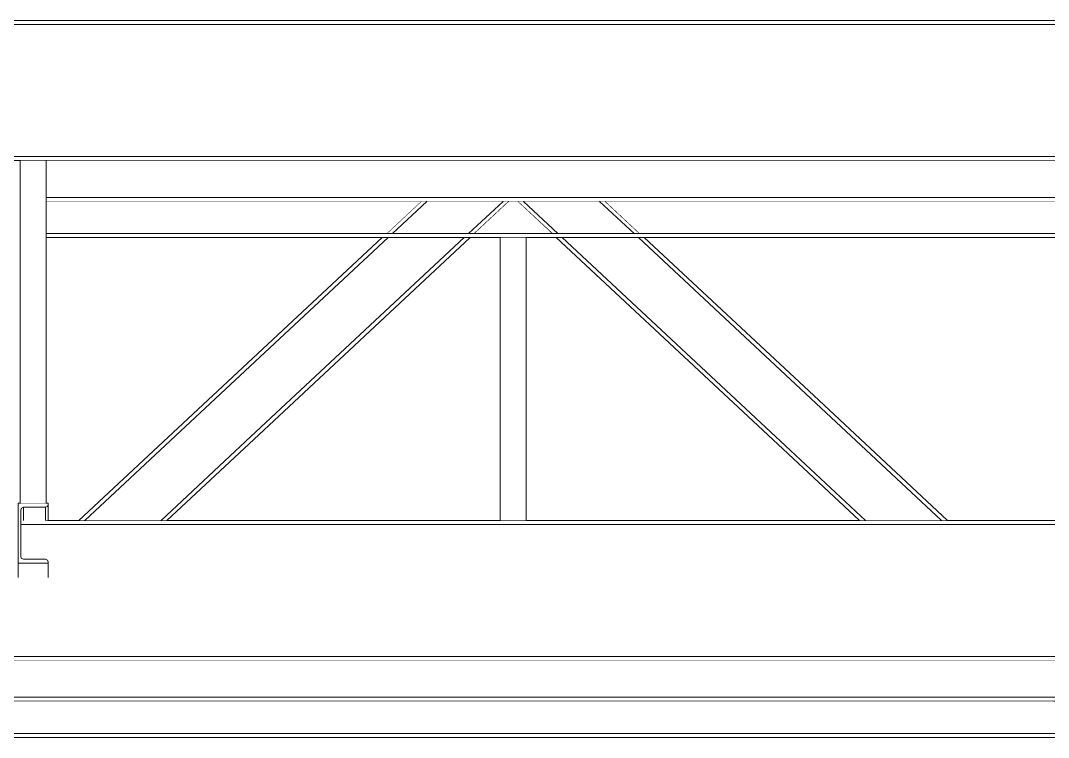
# Model space of a CAD drawing. Extents: x -3080 to 28500, y -1326 to 31609.
# Drawn here: x 9516.8 to 9773.8, y 28380.8 to 28560.1 of the extents above; entities that cross this region are included whole.
import ezdxf
from ezdxf.xclip import XClip

# ---------------------------------------------------------------- set-up
doc = ezdxf.new("R2010")
doc.units = 0
doc.header["$LTSCALE"] = 100
doc.header["$XCLIPFRAME"] = 2
doc.linetypes.add('188K-SM-07-F10-MECH-CR PIPE-Y2257103$0$X-S-FAB_SL ALL$0$Wipeout_Contour', pattern=[1, 0, -1])
for name, color, linetype in [('0-xref', 8, 'Continuous'), ('188K-SM-07-F10-MECH-CR PIPE-Y2257103$0$X-S-FAB_SL ALL$0$ASP_1', 1, 'Continuous'), ('188K-SM-07-F10-MECH-CR PIPE-Y2257103$0$X-S-FAB_SL ALL$0$Hattch', 7, 'Continuous'), ('188K-SM-07-F10-MECH-CR PIPE-Y2257103$0$X-S-FAB_SL ALL$0$S-TRUSS', 7, 'Continuous')]:
    doc.layers.add(name, color=color, linetype=linetype)

# ---------------------------------------------------------------- blocks, each defined once
blk = doc.blocks.new('188K-SM-07-F10-MECH-CR PIPE-Y2257103$0$X-S-FAB_SL ALL$0$剖面元素_907_3', base_point=(23061.26, -8263.06))
at = {"color": 254, "linetype": '188K-SM-07-F10-MECH-CR PIPE-Y2257103$0$X-S-FAB_SL ALL$0$Wipeout_Contour', "lineweight": 0, "ltscale": 266320.626757}
blk.add_wipeout([(32835.06, -6033.78), (32438.76, -6033.78), (32438.76, -6034.78), (32841.01, -6034.78), (32841.01, -6034.09), (32840.93, -6033.88), (32840.71, -6033.79), (32835.06, -6033.79)], dxfattribs=at).dxf.layer = '188K-SM-07-F10-MECH-CR PIPE-Y2257103$0$X-S-FAB_SL ALL$0$Hattch'
at = {"color": 254, "linetype": '188K-SM-07-F10-MECH-CR PIPE-Y2257103$0$X-S-FAB_SL ALL$0$Wipeout_Contour', "lineweight": 0, "ltscale": 267361.420499}
blk.add_wipeout([(32421.26, -6193.05), (32421.26, -6193.78), (33261.26, -6193.78), (33261.26, -6193.05), (33243.76, -6193.05), (33243.76, -6192.78), (32438.76, -6192.78), (32438.76, -6193.05)], dxfattribs=at).dxf.layer = '188K-SM-07-F10-MECH-CR PIPE-Y2257103$0$X-S-FAB_SL ALL$0$Hattch'
at = {"color": 254, "linetype": '188K-SM-07-F10-MECH-CR PIPE-Y2257103$0$X-S-FAB_SL ALL$0$Wipeout_Contour', "lineweight": 0, "ltscale": 801456.042261}
blk.add_wipeout([(32422.26, -6062.73), (32438.76, -6062.73), (32438.76, -6067.78), (33243.76, -6067.78), (33243.76, -6062.73), (33260.26, -6062.73), (33260.26, -6035.28), (33243.76, -6035.28), (33243.76, -6034.78), (32841.51, -6034.78), (32841.51, -6053.35), (32841.6, -6053.56), (32841.81, -6053.65), (32847.46, -6053.65), (32847.46, -6058.04), (32835.06, -6058.04), (32835.06, -6053.65), (32840.71, -6053.65), (32840.93, -6053.56), (32841.01, -6053.35), (32841.01, -6034.78), (32438.76, -6034.78), (32438.76, -6035.28), (32422.26, -6035.28)], dxfattribs=at).dxf.layer = '188K-SM-07-F10-MECH-CR PIPE-Y2257103$0$X-S-FAB_SL ALL$0$Hattch'
at = {"color": 254, "linetype": '188K-SM-07-F10-MECH-CR PIPE-Y2257103$0$X-S-FAB_SL ALL$0$Wipeout_Contour', "lineweight": 0, "ltscale": 1069299.477088433}
blk.add_wipeout([(32438.76, -6160.26), (32422.26, -6160.26), (32422.26, -6187.71), (32438.76, -6187.71), (32438.76, -6192.78), (33243.76, -6192.78), (33243.76, -6187.71), (33260.26, -6187.71), (33260.26, -6160.26), (33243.76, -6160.26), (33243.76, -6159.78), (33098.16, -6159.78), (33098.16, -6167.85), (33098.35, -6168.31), (33098.81, -6168.5), (33104.36, -6168.5), (33104.82, -6168.69), (33105.01, -6169.15), (33105.01, -6173.08), (33097.51, -6173.08), (33097.51, -6159.78), (32578.16, -6159.78), (32578.16, -6167.85), (32578.35, -6168.31), (32578.81, -6168.5), (32584.36, -6168.5), (32584.82, -6168.69), (32585.01, -6169.15), (32585.01, -6173.08), (32577.51, -6173.08), (32577.51, -6159.78), (32438.76, -6159.78)], dxfattribs=at).dxf.layer = '188K-SM-07-F10-MECH-CR PIPE-Y2257103$0$X-S-FAB_SL ALL$0$Hattch'
at = {"layer": '188K-SM-07-F10-MECH-CR PIPE-Y2257103$0$X-S-FAB_SL ALL$0$S-TRUSS', "color": 8, "lineweight": 0}
for p, q in [((32835.06, -6033.78), (32438.76, -6033.78)), ((32841.01, -6034.78), (32438.76, -6034.78)), ((32840.71, -6033.78), (32835.06, -6033.78)), ((32438.76, -6192.78), (33243.76, -6192.78)), ((32421.26, -6193.78), (33261.26, -6193.78))]:
    blk.add_line(p, q, dxfattribs=at)
at = {"color": 254, "linetype": '188K-SM-07-F10-MECH-CR PIPE-Y2257103$0$X-S-FAB_SL ALL$0$Wipeout_Contour', "lineweight": 0, "ltscale": 267177.908372}
blk.add_wipeout([(32438.76, -6068.07), (32429.26, -6068.07), (32429.26, -6068.78), (33253.26, -6068.78), (33253.26, -6068.07), (33243.76, -6068.07), (33243.76, -6067.78), (32438.76, -6067.78)], dxfattribs=at).dxf.layer = '188K-SM-07-F10-MECH-CR PIPE-Y2257103$0$X-S-FAB_SL ALL$0$Hattch'
at = {"color": 254, "linetype": '188K-SM-07-F10-MECH-CR PIPE-Y2257103$0$X-S-FAB_SL ALL$0$Wipeout_Contour', "lineweight": 0, "ltscale": 266277.99658}
blk.add_wipeout([(32578.16, -6159.78), (33097.51, -6159.78), (33097.51, -6158.78), (32584.51, -6158.78), (32584.36, -6158.84), (32578.81, -6158.84), (32578.35, -6159.03), (32578.16, -6159.49)], dxfattribs=at).dxf.layer = '188K-SM-07-F10-MECH-CR PIPE-Y2257103$0$X-S-FAB_SL ALL$0$Hattch'
at = {"layer": '188K-SM-07-F10-MECH-CR PIPE-Y2257103$0$X-S-FAB_SL ALL$0$S-TRUSS', "color": 8, "lineweight": 0}
for p, q in [((33243.76, -6067.78), (32438.76, -6067.78)), ((33109.84, -6068.78), (32572.69, -6068.78)), ((32584.51, -6158.78), (33097.51, -6158.78)), ((32578.16, -6159.78), (33097.51, -6159.78))]:
    blk.add_line(p, q, dxfattribs=at)
blk = doc.blocks.new('188K-SM-07-F10-MECH-CR PIPE-Y2257103$0$X-S-FAB_SL ALL$0$剖面元素_910_3', base_point=(23061.26, -8263.06))
at = {"color": 254, "linetype": '188K-SM-07-F10-MECH-CR PIPE-Y2257103$0$X-S-FAB_SL ALL$0$Wipeout_Contour', "lineweight": 0, "ltscale": 133592.636691}
blk.add_wipeout([(32584.51, -6068.78), (32584.51, -6078.02), (33098.01, -6078.02), (33098.01, -6068.78)], dxfattribs=at).dxf.layer = '188K-SM-07-F10-MECH-CR PIPE-Y2257103$0$X-S-FAB_SL ALL$0$Hattch'
at = {"color": 254, "linetype": '188K-SM-07-F10-MECH-CR PIPE-Y2257103$0$X-S-FAB_SL ALL$0$Wipeout_Contour', "lineweight": 0, "ltscale": 267376.375375}
blk.add_wipeout([(32421.26, -6203.12), (32421.26, -6204.02), (33261.26, -6204.02), (33261.26, -6203.12), (33243.76, -6203.12), (33243.76, -6203.02), (32438.76, -6203.02), (32438.76, -6203.12)], dxfattribs=at).dxf.layer = '188K-SM-07-F10-MECH-CR PIPE-Y2257103$0$X-S-FAB_SL ALL$0$Hattch'
at = {"color": 254, "linetype": '188K-SM-07-F10-MECH-CR PIPE-Y2257103$0$X-S-FAB_SL ALL$0$Wipeout_Contour', "lineweight": 0, "ltscale": 133596.361005}
blk.add_wipeout([(32584.51, -6078.02), (32584.51, -6079.02), (33098.01, -6079.02), (33098.01, -6078.02)], dxfattribs=at).dxf.layer = '188K-SM-07-F10-MECH-CR PIPE-Y2257103$0$X-S-FAB_SL ALL$0$Hattch'
at = {"color": 254, "linetype": '188K-SM-07-F10-MECH-CR PIPE-Y2257103$0$X-S-FAB_SL ALL$0$Wipeout_Contour', "lineweight": 0, "ltscale": 133684.669679}
blk.add_wipeout([(32438.76, -6193.78), (32438.76, -6203.02), (33243.76, -6203.02), (33243.76, -6193.78)], dxfattribs=at).dxf.layer = '188K-SM-07-F10-MECH-CR PIPE-Y2257103$0$X-S-FAB_SL ALL$0$Hattch'
at = {"layer": '188K-SM-07-F10-MECH-CR PIPE-Y2257103$0$X-S-FAB_SL ALL$0$S-TRUSS', "color": 8, "lineweight": 0}
for p, q in [((33098.01, -6078.02), (32584.51, -6078.02)), ((33098.01, -6079.02), (32584.51, -6079.02)), ((32438.76, -6203.02), (33243.76, -6203.02)), ((32421.26, -6204.02), (33261.26, -6204.02))]:
    blk.add_line(p, q, dxfattribs=at)
blk = doc.blocks.new('188K-SM-07-F10-MECH-CR PIPE-Y2257103$0$X-S-FAB_SL ALL$0$剖面元素_1525_3', base_point=(23061.26, -8263.06))
at = {"color": 254, "linetype": '188K-SM-07-F10-MECH-CR PIPE-Y2257103$0$X-S-FAB_SL ALL$0$Wipeout_Contour', "lineweight": 0, "ltscale": 132621.326094}
blk.add_wipeout([(32578.81, -6155.49), (32578.35, -6155.68), (32578.35, -6159.03), (32578.81, -6158.84)], dxfattribs=at).dxf.layer = '188K-SM-07-F10-MECH-CR PIPE-Y2257103$0$X-S-FAB_SL ALL$0$Hattch'
at = {"color": 254, "linetype": '188K-SM-07-F10-MECH-CR PIPE-Y2257103$0$X-S-FAB_SL ALL$0$Wipeout_Contour', "lineweight": 0, "ltscale": 132645.99655}
blk.add_wipeout([(32584.82, -6155.3), (32584.82, -6158.78), (32585.01, -6158.78), (32585.01, -6154.84)], dxfattribs=at).dxf.layer = '188K-SM-07-F10-MECH-CR PIPE-Y2257103$0$X-S-FAB_SL ALL$0$Hattch'
at = {"color": 254, "linetype": '188K-SM-07-F10-MECH-CR PIPE-Y2257103$0$X-S-FAB_SL ALL$0$Wipeout_Contour', "lineweight": 0, "ltscale": 132642.292097}
blk.add_wipeout([(32585.01, -6169.5), (32577.51, -6169.5), (32577.51, -6173.08), (32585.01, -6173.08)], dxfattribs=at).dxf.layer = '188K-SM-07-F10-MECH-CR PIPE-Y2257103$0$X-S-FAB_SL ALL$0$Hattch'
at = {"layer": '188K-SM-07-F10-MECH-CR PIPE-Y2257103$0$X-S-FAB_SL ALL$0$S-TRUSS', "color": 8, "lineweight": 0}
for p, q in [((32577.51, -6169.5), (32577.51, -6173.08)), ((32585.01, -6169.5), (32585.01, -6173.08))]:
    blk.add_line(p, q, dxfattribs=at)
at = {"layer": '188K-SM-07-F10-MECH-CR PIPE-Y2257103$0$X-S-FAB_SL ALL$0$S-TRUSS', "color": 2, "lineweight": 0}
blk.add_line((32585.01, -6169.5), (32577.51, -6169.5), dxfattribs=at)
at = {"layer": '188K-SM-07-F10-MECH-CR PIPE-Y2257103$0$X-S-FAB_SL ALL$0$S-TRUSS', "color": 2, "lineweight": 0, "flags": 128}
for points in [[(32578.35, -6168.31), (32578.81, -6168.5), (32584.36, -6168.5), (32584.82, -6168.69)], [(32584.82, -6168.69), (32585.01, -6169.15), (32585.01, -6169.5)]]:
    blk.add_lwpolyline(points, dxfattribs=at)
at = {"color": 254, "linetype": '188K-SM-07-F10-MECH-CR PIPE-Y2257103$0$X-S-FAB_SL ALL$0$Wipeout_Contour', "lineweight": 0, "ltscale": 132620.290276}
blk.add_wipeout([(32578.16, -6156.14), (32578.16, -6159.49), (32578.35, -6159.03), (32578.35, -6155.68)], dxfattribs=at).dxf.layer = '188K-SM-07-F10-MECH-CR PIPE-Y2257103$0$X-S-FAB_SL ALL$0$Hattch'
at = {"color": 254, "linetype": '188K-SM-07-F10-MECH-CR PIPE-Y2257103$0$X-S-FAB_SL ALL$0$Wipeout_Contour', "lineweight": 0, "ltscale": 165806.543259}
blk.add_wipeout([(32584.36, -6155.49), (32584.36, -6158.84), (32584.51, -6158.78), (32584.82, -6158.78), (32584.82, -6155.3)], dxfattribs=at).dxf.layer = '188K-SM-07-F10-MECH-CR PIPE-Y2257103$0$X-S-FAB_SL ALL$0$Hattch'
at = {"layer": '188K-SM-07-F10-MECH-CR PIPE-Y2257103$0$X-S-FAB_SL ALL$0$S-TRUSS', "color": 2, "lineweight": 0}
blk.add_line((32577.51, -6154.49), (32577.51, -6169.5), dxfattribs=at)
at = {"color": 254, "linetype": '188K-SM-07-F10-MECH-CR PIPE-Y2257103$0$X-S-FAB_SL ALL$0$Wipeout_Contour', "lineweight": 0, "ltscale": 132633.065574}
blk.add_wipeout([(32578.81, -6155.49), (32578.81, -6158.84), (32584.36, -6158.84), (32584.36, -6155.49)], dxfattribs=at).dxf.layer = '188K-SM-07-F10-MECH-CR PIPE-Y2257103$0$X-S-FAB_SL ALL$0$Hattch'
at = {"layer": '188K-SM-07-F10-MECH-CR PIPE-Y2257103$0$X-S-FAB_SL ALL$0$S-TRUSS', "color": 2, "lineweight": 0}
blk.add_line((32585.01, -6154.49), (32577.51, -6154.49), dxfattribs=at)
at = {"layer": '188K-SM-07-F10-MECH-CR PIPE-Y2257103$0$X-S-FAB_SL ALL$0$S-TRUSS', "color": 8, "lineweight": 0}
for p, q in [((32578.81, -6155.49), (32578.81, -6158.84)), ((32584.36, -6155.49), (32584.36, -6158.84)), ((32585.01, -6154.84), (32585.01, -6158.78))]:
    blk.add_line(p, q, dxfattribs=at)
at = {"layer": '188K-SM-07-F10-MECH-CR PIPE-Y2257103$0$X-S-FAB_SL ALL$0$S-TRUSS', "color": 2, "lineweight": 0, "flags": 128}
for points in [[(32585.01, -6154.49), (32585.01, -6154.84), (32584.82, -6155.3)], [(32578.35, -6155.68), (32578.16, -6156.14), (32578.16, -6167.85), (32578.35, -6168.31)], [(32584.82, -6155.3), (32584.36, -6155.49), (32578.81, -6155.49), (32578.35, -6155.68)]]:
    blk.add_lwpolyline(points, dxfattribs=at)
blk = doc.blocks.new('188K-SM-07-F10-MECH-CR PIPE-Y2257103$0$X-S-FAB_SL ALL$0$剖面元素_1696_3', base_point=(23061.26, -8263.06))
at = {"color": 254, "linetype": '188K-SM-07-F10-MECH-CR PIPE-Y2257103$0$X-S-FAB_SL ALL$0$Wipeout_Contour', "lineweight": 0, "ltscale": 133153.687086}
blk.add_wipeout([(32722.86, -6079.02), (32731.48, -6087.06), (32732.95, -6087.06), (32724.32, -6079.02)], dxfattribs=at).dxf.layer = '188K-SM-07-F10-MECH-CR PIPE-Y2257103$0$X-S-FAB_SL ALL$0$Hattch'
at = {"color": 254, "linetype": '188K-SM-07-F10-MECH-CR PIPE-Y2257103$0$X-S-FAB_SL ALL$0$Wipeout_Contour', "lineweight": 0, "ltscale": 132857.310732}
blk.add_wipeout([(32626.15, -6127.58), (32626.83, -6128.31), (32669.97, -6088.06), (32668.51, -6088.06)], dxfattribs=at).dxf.layer = '188K-SM-07-F10-MECH-CR PIPE-Y2257103$0$X-S-FAB_SL ALL$0$Hattch'
at = {"color": 254, "linetype": '188K-SM-07-F10-MECH-CR PIPE-Y2257103$0$X-S-FAB_SL ALL$0$Wipeout_Contour', "lineweight": 0, "ltscale": 132944.167381}
blk.add_wipeout([(32678.2, -6079.02), (32669.58, -6087.06), (32671.05, -6087.06), (32679.67, -6079.02)], dxfattribs=at).dxf.layer = '188K-SM-07-F10-MECH-CR PIPE-Y2257103$0$X-S-FAB_SL ALL$0$Hattch'
at = {"color": 254, "linetype": '188K-SM-07-F10-MECH-CR PIPE-Y2257103$0$X-S-FAB_SL ALL$0$Wipeout_Contour', "lineweight": 0, "ltscale": 133277.186334}
blk.add_wipeout([(32732.55, -6088.06), (32775.7, -6128.31), (32776.38, -6127.58), (32734.02, -6088.06)], dxfattribs=at).dxf.layer = '188K-SM-07-F10-MECH-CR PIPE-Y2257103$0$X-S-FAB_SL ALL$0$Hattch'
at = {"color": 254, "linetype": '188K-SM-07-F10-MECH-CR PIPE-Y2257103$0$X-S-FAB_SL ALL$0$Wipeout_Contour', "lineweight": 0, "ltscale": 133113.330988}
blk.add_wipeout([(32703.8, -6079.02), (32712.42, -6087.06), (32731.48, -6087.06), (32722.86, -6079.02)], dxfattribs=at).dxf.layer = '188K-SM-07-F10-MECH-CR PIPE-Y2257103$0$X-S-FAB_SL ALL$0$Hattch'
at = {"color": 254, "linetype": '188K-SM-07-F10-MECH-CR PIPE-Y2257103$0$X-S-FAB_SL ALL$0$Wipeout_Contour', "lineweight": 0, "ltscale": 132888.875679}
blk.add_wipeout([(32626.83, -6128.31), (32635.7, -6137.82), (32689.03, -6088.06), (32669.97, -6088.06)], dxfattribs=at).dxf.layer = '188K-SM-07-F10-MECH-CR PIPE-Y2257103$0$X-S-FAB_SL ALL$0$Hattch'
at = {"color": 254, "linetype": '188K-SM-07-F10-MECH-CR PIPE-Y2257103$0$X-S-FAB_SL ALL$0$Wipeout_Contour', "lineweight": 0, "ltscale": 132984.522312}
blk.add_wipeout([(32679.67, -6079.02), (32671.05, -6087.06), (32690.1, -6087.06), (32698.73, -6079.02)], dxfattribs=at).dxf.layer = '188K-SM-07-F10-MECH-CR PIPE-Y2257103$0$X-S-FAB_SL ALL$0$Hattch'
at = {"color": 254, "linetype": '188K-SM-07-F10-MECH-CR PIPE-Y2257103$0$X-S-FAB_SL ALL$0$Wipeout_Contour', "lineweight": 0, "ltscale": 133249.329787}
blk.add_wipeout([(32713.5, -6088.06), (32766.83, -6137.82), (32775.7, -6128.31), (32732.55, -6088.06)], dxfattribs=at).dxf.layer = '188K-SM-07-F10-MECH-CR PIPE-Y2257103$0$X-S-FAB_SL ALL$0$Hattch'
at = {"color": 254, "linetype": '188K-SM-07-F10-MECH-CR PIPE-Y2257103$0$X-S-FAB_SL ALL$0$Wipeout_Contour', "lineweight": 0, "ltscale": 132734.351242}
blk.add_wipeout([(32626.15, -6127.58), (32592.7, -6158.78), (32594.17, -6158.78), (32626.83, -6128.31)], dxfattribs=at).dxf.layer = '188K-SM-07-F10-MECH-CR PIPE-Y2257103$0$X-S-FAB_SL ALL$0$Hattch'
at = {"color": 254, "linetype": '188K-SM-07-F10-MECH-CR PIPE-Y2257103$0$X-S-FAB_SL ALL$0$Wipeout_Contour', "lineweight": 0, "ltscale": 133072.974724}
blk.add_wipeout([(32703.8, -6079.02), (32702.33, -6079.02), (32710.96, -6087.06), (32712.42, -6087.06)], dxfattribs=at).dxf.layer = '188K-SM-07-F10-MECH-CR PIPE-Y2257103$0$X-S-FAB_SL ALL$0$Hattch'
at = {"color": 254, "linetype": '188K-SM-07-F10-MECH-CR PIPE-Y2257103$0$X-S-FAB_SL ALL$0$Wipeout_Contour', "lineweight": 0, "ltscale": 132920.214374}
blk.add_wipeout([(32635.7, -6137.82), (32636.38, -6138.55), (32690.5, -6088.06), (32689.03, -6088.06)], dxfattribs=at).dxf.layer = '188K-SM-07-F10-MECH-CR PIPE-Y2257103$0$X-S-FAB_SL ALL$0$Hattch'
at = {"color": 254, "linetype": '188K-SM-07-F10-MECH-CR PIPE-Y2257103$0$X-S-FAB_SL ALL$0$Wipeout_Contour', "lineweight": 0, "ltscale": 133452.245835}
blk.add_wipeout([(32775.7, -6128.31), (32808.36, -6158.78), (32809.83, -6158.78), (32776.38, -6127.58)], dxfattribs=at).dxf.layer = '188K-SM-07-F10-MECH-CR PIPE-Y2257103$0$X-S-FAB_SL ALL$0$Hattch'
at = {"layer": '188K-SM-07-F10-MECH-CR PIPE-Y2257103$0$X-S-FAB_SL ALL$0$S-TRUSS', "color": 8, "lineweight": 0}
for p, q in [((32678.2, -6079.02), (32669.58, -6087.06)), ((32679.67, -6079.02), (32671.05, -6087.06))]:
    blk.add_line(p, q, dxfattribs=at)
at = {"color": 254, "linetype": '188K-SM-07-F10-MECH-CR PIPE-Y2257103$0$X-S-FAB_SL ALL$0$Wipeout_Contour', "lineweight": 0, "ltscale": 133024.87706}
blk.add_wipeout([(32698.73, -6079.02), (32690.1, -6087.06), (32691.57, -6087.06), (32700.19, -6079.02)], dxfattribs=at).dxf.layer = '188K-SM-07-F10-MECH-CR PIPE-Y2257103$0$X-S-FAB_SL ALL$0$Hattch'
at = {"color": 254, "linetype": '188K-SM-07-F10-MECH-CR PIPE-Y2257103$0$X-S-FAB_SL ALL$0$Wipeout_Contour', "lineweight": 0, "ltscale": 133221.827841}
blk.add_wipeout([(32712.03, -6088.06), (32766.15, -6138.55), (32766.83, -6137.82), (32713.5, -6088.06)], dxfattribs=at).dxf.layer = '188K-SM-07-F10-MECH-CR PIPE-Y2257103$0$X-S-FAB_SL ALL$0$Hattch'
at = {"color": 254, "linetype": '188K-SM-07-F10-MECH-CR PIPE-Y2257103$0$X-S-FAB_SL ALL$0$Wipeout_Contour', "lineweight": 0, "ltscale": 132765.629873}
blk.add_wipeout([(32626.83, -6128.31), (32594.17, -6158.78), (32613.22, -6158.78), (32635.7, -6137.82)], dxfattribs=at).dxf.layer = '188K-SM-07-F10-MECH-CR PIPE-Y2257103$0$X-S-FAB_SL ALL$0$Hattch'
at = {"layer": '188K-SM-07-F10-MECH-CR PIPE-Y2257103$0$X-S-FAB_SL ALL$0$S-TRUSS', "color": 8, "lineweight": 0}
for p, q in [((32698.73, -6079.02), (32690.1, -6087.06)), ((32700.19, -6079.02), (32691.57, -6087.06)), ((32710.96, -6087.06), (32702.33, -6079.02)), ((32712.42, -6087.06), (32703.8, -6079.02)), ((32731.48, -6087.06), (32722.86, -6079.02)), ((32732.95, -6087.06), (32724.32, -6079.02)), ((32668.51, -6088.06), (32626.15, -6127.58)), ((32669.97, -6088.06), (32626.83, -6128.31))]:
    blk.add_line(p, q, dxfattribs=at)
at = {"color": 254, "linetype": '188K-SM-07-F10-MECH-CR PIPE-Y2257103$0$X-S-FAB_SL ALL$0$Wipeout_Contour', "lineweight": 0, "ltscale": 133424.842492}
blk.add_wipeout([(32775.7, -6128.31), (32766.83, -6137.82), (32789.3, -6158.78), (32808.36, -6158.78)], dxfattribs=at).dxf.layer = '188K-SM-07-F10-MECH-CR PIPE-Y2257103$0$X-S-FAB_SL ALL$0$Hattch'
at = {"color": 254, "linetype": '188K-SM-07-F10-MECH-CR PIPE-Y2257103$0$X-S-FAB_SL ALL$0$Wipeout_Contour', "lineweight": 0, "ltscale": 132797.230102}
blk.add_wipeout([(32635.7, -6137.82), (32613.22, -6158.78), (32614.69, -6158.78), (32636.38, -6138.55)], dxfattribs=at).dxf.layer = '188K-SM-07-F10-MECH-CR PIPE-Y2257103$0$X-S-FAB_SL ALL$0$Hattch'
at = {"layer": '188K-SM-07-F10-MECH-CR PIPE-Y2257103$0$X-S-FAB_SL ALL$0$S-TRUSS', "color": 8, "lineweight": 0}
for p, q in [((32689.03, -6088.06), (32635.7, -6137.82)), ((32690.5, -6088.06), (32636.38, -6138.55)), ((32775.7, -6128.31), (32732.55, -6088.06)), ((32776.38, -6127.58), (32734.02, -6088.06)), ((32626.15, -6127.58), (32592.7, -6158.78)), ((32626.83, -6128.31), (32594.17, -6158.78)), ((32635.7, -6137.82), (32613.22, -6158.78)), ((32636.38, -6138.55), (32614.69, -6158.78))]:
    blk.add_line(p, q, dxfattribs=at)
at = {"color": 254, "linetype": '188K-SM-07-F10-MECH-CR PIPE-Y2257103$0$X-S-FAB_SL ALL$0$Wipeout_Contour', "lineweight": 0, "ltscale": 133396.908526}
blk.add_wipeout([(32766.83, -6137.82), (32766.15, -6138.55), (32787.84, -6158.78), (32789.3, -6158.78)], dxfattribs=at).dxf.layer = '188K-SM-07-F10-MECH-CR PIPE-Y2257103$0$X-S-FAB_SL ALL$0$Hattch'
at = {"layer": '188K-SM-07-F10-MECH-CR PIPE-Y2257103$0$X-S-FAB_SL ALL$0$S-TRUSS', "color": 8, "lineweight": 0}
for p, q in [((32766.15, -6138.55), (32712.03, -6088.06)), ((32766.83, -6137.82), (32713.5, -6088.06)), ((32808.36, -6158.78), (32775.7, -6128.31)), ((32809.83, -6158.78), (32776.38, -6127.58)), ((32787.84, -6158.78), (32766.15, -6138.55)), ((32789.3, -6158.78), (32766.83, -6137.82))]:
    blk.add_line(p, q, dxfattribs=at)
blk = doc.blocks.new('188K-SM-07-F10-MECH-CR PIPE-Y2257103$0$X-S-FAB_SL ALL$0$剖面元素_1697_3', base_point=(23061.26, -8263.06))
at = {"color": 254, "linetype": '188K-SM-07-F10-MECH-CR PIPE-Y2257103$0$X-S-FAB_SL ALL$0$Wipeout_Contour', "lineweight": 0, "ltscale": 132765.648654}
blk.add_wipeout([(32584.51, -6087.06), (32669.58, -6087.06), (32678.2, -6079.02), (32584.51, -6079.02)], dxfattribs=at).dxf.layer = '188K-SM-07-F10-MECH-CR PIPE-Y2257103$0$X-S-FAB_SL ALL$0$Hattch'
at = {"color": 254, "linetype": '188K-SM-07-F10-MECH-CR PIPE-Y2257103$0$X-S-FAB_SL ALL$0$Wipeout_Contour', "lineweight": 0, "ltscale": 133048.925941}
blk.add_wipeout([(32691.57, -6087.06), (32710.96, -6087.06), (32702.33, -6079.02), (32700.19, -6079.02)], dxfattribs=at).dxf.layer = '188K-SM-07-F10-MECH-CR PIPE-Y2257103$0$X-S-FAB_SL ALL$0$Hattch'
at = {"color": 254, "linetype": '188K-SM-07-F10-MECH-CR PIPE-Y2257103$0$X-S-FAB_SL ALL$0$Wipeout_Contour', "lineweight": 0, "ltscale": 166999.920395}
blk.add_wipeout([(32958.2, -6079.02), (32724.32, -6079.02), (32732.95, -6087.06), (32840.93, -6087.06), (32949.58, -6087.06)], dxfattribs=at).dxf.layer = '188K-SM-07-F10-MECH-CR PIPE-Y2257103$0$X-S-FAB_SL ALL$0$Hattch'
at = {"color": 254, "linetype": '188K-SM-07-F10-MECH-CR PIPE-Y2257103$0$X-S-FAB_SL ALL$0$Wipeout_Contour', "lineweight": 0, "ltscale": 264090.242243}
blk.add_wipeout([(31616.26, -6213.06), (33226.26, -6213.06), (33226.26, -6212.06), (32438.76, -6212.06), (32438.76, -6212.87), (32403.76, -6212.87), (32403.76, -6212.06), (31616.26, -6212.06)], dxfattribs=at).dxf.layer = '188K-SM-07-F10-MECH-CR PIPE-Y2257103$0$X-S-FAB_SL ALL$0$Hattch'
at = {"color": 254, "linetype": '188K-SM-07-F10-MECH-CR PIPE-Y2257103$0$X-S-FAB_SL ALL$0$Wipeout_Contour', "lineweight": 0, "ltscale": 133602.950304}
blk.add_wipeout([(33098.01, -6087.06), (32584.51, -6087.06), (32584.51, -6088.06), (33098.01, -6088.06)], dxfattribs=at).dxf.layer = '188K-SM-07-F10-MECH-CR PIPE-Y2257103$0$X-S-FAB_SL ALL$0$Hattch'
at = {"color": 254, "linetype": '188K-SM-07-F10-MECH-CR PIPE-Y2257103$0$X-S-FAB_SL ALL$0$Wipeout_Contour', "lineweight": 0, "ltscale": 434458.739062}
blk.add_wipeout([(32556.33, -6204.02), (32438.76, -6204.02), (32438.76, -6212.06), (33226.26, -6212.06), (33226.26, -6204.02), (33126.2, -6204.02), (33121.26, -6208.62), (33116.33, -6204.02), (32846.2, -6204.02), (32841.26, -6208.62), (32836.33, -6204.02), (32566.2, -6204.02), (32561.26, -6208.62)], dxfattribs=at).dxf.layer = '188K-SM-07-F10-MECH-CR PIPE-Y2257103$0$X-S-FAB_SL ALL$0$Hattch'
at = {"layer": '188K-SM-07-F10-MECH-CR PIPE-Y2257103$0$X-S-FAB_SL ALL$0$S-TRUSS', "color": 8, "lineweight": 0}
for p, q in [((33098.01, -6087.06), (32584.51, -6087.06)), ((33098.01, -6088.06), (32584.51, -6088.06)), ((31616.26, -6213.06), (33226.26, -6213.06)), ((32438.76, -6212.06), (33226.26, -6212.06))]:
    blk.add_line(p, q, dxfattribs=at)
blk = doc.blocks.new('188K-SM-07-F10-MECH-CR PIPE-Y2257103$0$X-S-FAB_SL ALL$0$剖面元素_1699_3', base_point=(23061.26, -8263.06))
at = {"color": 254, "linetype": '188K-SM-07-F10-MECH-CR PIPE-Y2257103$0$X-S-FAB_SL ALL$0$Wipeout_Contour', "lineweight": 0, "ltscale": 133078.632007}
blk.add_wipeout([(32704.51, -6088.06), (32698.01, -6088.06), (32698.01, -6158.78), (32704.51, -6158.78)], dxfattribs=at).dxf.layer = '188K-SM-07-F10-MECH-CR PIPE-Y2257103$0$X-S-FAB_SL ALL$0$Hattch'
at = {"layer": '188K-SM-07-F10-MECH-CR PIPE-Y2257103$0$X-S-FAB_SL ALL$0$S-TRUSS', "color": 8, "lineweight": 0}
for p, q in [((32698.01, -6158.78), (32698.01, -6088.06)), ((32704.51, -6158.78), (32704.51, -6088.06))]:
    blk.add_line(p, q, dxfattribs=at)
blk = doc.blocks.new('188K-SM-07-F10-MECH-CR PIPE-Y2257103$0$X-S-FAB_SL ALL$0$剖面元素_1999_3', base_point=(23061.26, -8263.06))
at = {"color": 254, "linetype": '188K-SM-07-F10-MECH-CR PIPE-Y2257103$0$X-S-FAB_SL ALL$0$Wipeout_Contour', "lineweight": 0, "ltscale": 132598.197924}
blk.add_wipeout([(32578.01, -6154.49), (32584.51, -6154.49), (32584.51, -6068.78), (32578.01, -6068.78)], dxfattribs=at).dxf.layer = '188K-SM-07-F10-MECH-CR PIPE-Y2257103$0$X-S-FAB_SL ALL$0$Hattch'
at = {"layer": '188K-SM-07-F10-MECH-CR PIPE-Y2257103$0$X-S-FAB_SL ALL$0$S-TRUSS', "color": 8, "lineweight": 0}
for p, q in [((32578.01, -6154.49), (32578.01, -6068.78)), ((32584.51, -6154.49), (32584.51, -6068.78))]:
    blk.add_line(p, q, dxfattribs=at)
blk = doc.blocks.new('188K-SM-07-F10-MECH-CR PIPE-Y2257103$0$X-S-FAB_SL ALL$0$A$C2e9ab586')
at = {"layer": '188K-SM-07-F10-MECH-CR PIPE-Y2257103$0$X-S-FAB_SL ALL$0$S-TRUSS', "lineweight": 0}
blk.add_blockref('188K-SM-07-F10-MECH-CR PIPE-Y2257103$0$X-S-FAB_SL ALL$0$剖面元素_907_3', (-28106.39, 285), dxfattribs=at)
blk.add_blockref('188K-SM-07-F10-MECH-CR PIPE-Y2257103$0$X-S-FAB_SL ALL$0$剖面元素_910_3', (-28106.39, 285), dxfattribs=at)
blk.add_blockref('188K-SM-07-F10-MECH-CR PIPE-Y2257103$0$X-S-FAB_SL ALL$0$剖面元素_1525_3', (-28106.39, 285), dxfattribs=at)
blk.add_blockref('188K-SM-07-F10-MECH-CR PIPE-Y2257103$0$X-S-FAB_SL ALL$0$剖面元素_1696_3', (-28106.39, 285), dxfattribs=at)
blk.add_blockref('188K-SM-07-F10-MECH-CR PIPE-Y2257103$0$X-S-FAB_SL ALL$0$剖面元素_1697_3', (-28106.39, 285), dxfattribs=at)
for name in ['188K-SM-07-F10-MECH-CR PIPE-Y2257103$0$X-S-FAB_SL ALL$0$剖面元素_1999_3', '188K-SM-07-F10-MECH-CR PIPE-Y2257103$0$X-S-FAB_SL ALL$0$剖面元素_1699_3']:
    blk.add_blockref(name, (-28106.39, 285), dxfattribs=at)
blk = doc.blocks.new('188K-SM-07-F10-MECH-CR PIPE-Y2257103$0$X-S-FAB_SL ALL')
at = {"layer": '188K-SM-07-F10-MECH-CR PIPE-Y2257103$0$X-S-FAB_SL ALL$0$ASP_1'}
blk.add_blockref('188K-SM-07-F10-MECH-CR PIPE-Y2257103$0$X-S-FAB_SL ALL$0$A$C2e9ab586', (23632.864, -73288.977), dxfattribs=at)
blk = doc.blocks.new('188K-SM-07-F10-MECH-CR PIPE-Y2257103')
ref = blk.add_blockref('188K-SM-07-F10-MECH-CR PIPE-Y2257103$0$X-S-FAB_SL ALL', (4473.521, 99334.763))
XClip(ref).set_block_clipping_path([(-7553.4648570136, -75341.9369645483), (24026.2025623869, -67725.7696244382)])

msp = doc.modelspace()

# ---------------------------------------------------------------- block references
at = {"layer": '0-xref'}
msp.add_blockref('188K-SM-07-F10-MECH-CR PIPE-Y2257103', (0, 0), dxfattribs=at)

doc.saveas('drawing.dxf')
